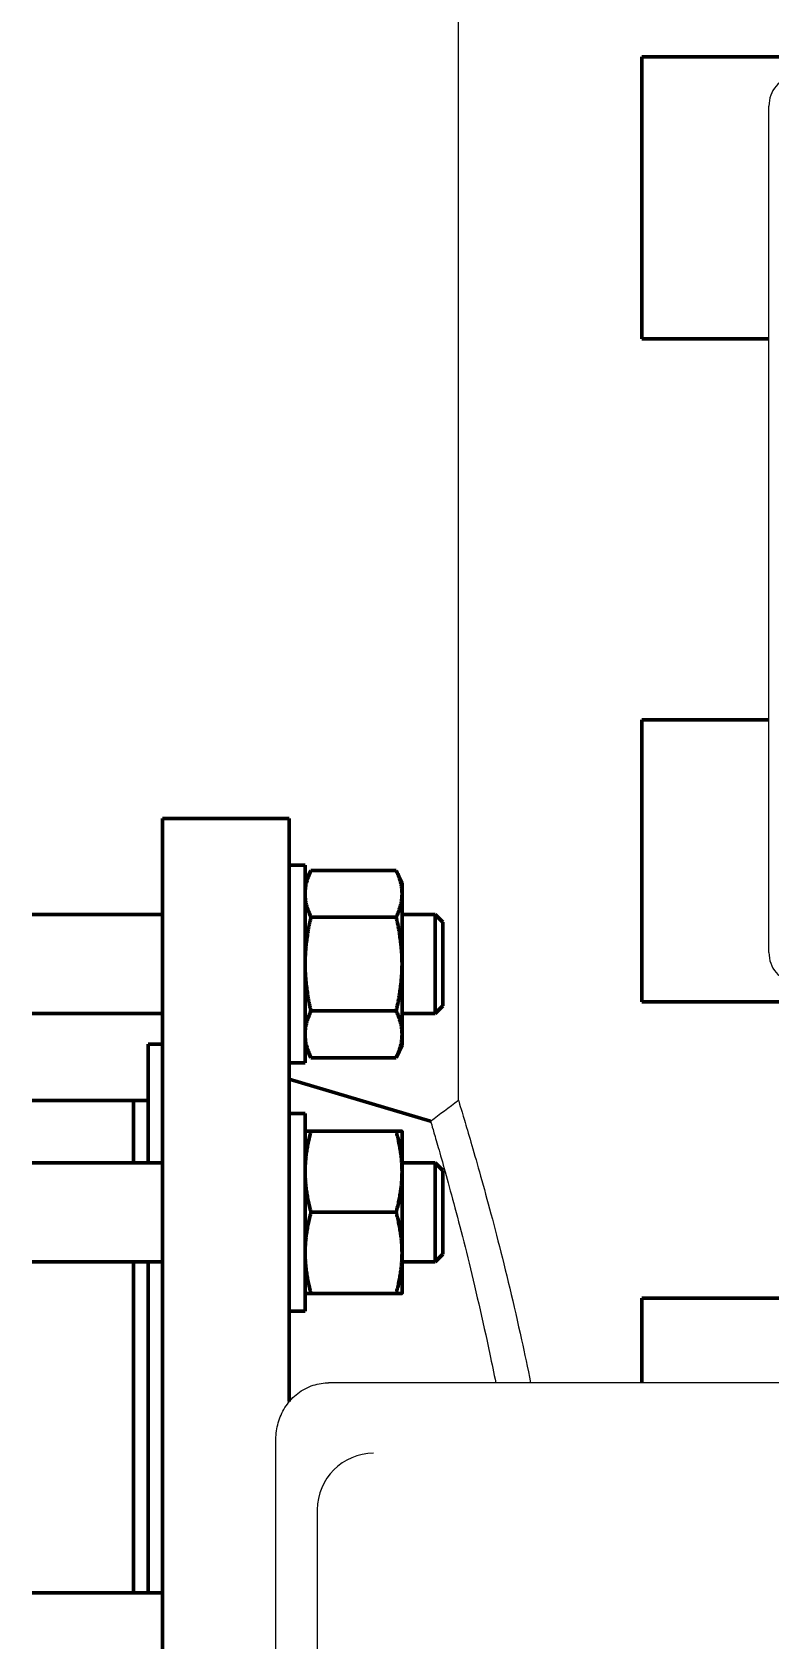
# Model space of a CAD drawing. Header units: inches. Extents: x 17 to 469, y 7 to 301.
# Drawn here: x 335.27 to 341.8, y 94.71 to 108.95 of the extents above; entities that cross this region are included whole.
import ezdxf

# ---------------------------------------------------------------- set-up
doc = ezdxf.new("R2010")
doc.units = ezdxf.units.IN
doc.header["$LTSCALE"] = 14
doc.header["$MEASUREMENT"] = 0
doc.layers.add('Dimension (ANSI)', color=7, linetype='Continuous', lineweight=25)
doc.layers.add('Visible (ANSI)', color=7, linetype='Continuous', lineweight=50)
doc.styles.add('MEMCOR Medium', font='arial.ttf')
doc.dimstyles.new('Default (ANSI)', dxfattribs={"dimscale": 14, "dimtxt": 0.15, "dimasz": 0.098425, "dimexe": 0.125, "dimexo": 0.0625, "dimgap": 0.031496, "dimtad": 0, "dimtih": 1, "dimtoh": 1, "dimdec": 4, "dimrnd": 1e-08, "dimzin": 3, "dimdsep": 46, "dimlunit": 5, "dimtxsty": 'MEMCOR Medium', "dimcen": 0.09, "dimdle": 0.393701, "dimclrd": 256, "dimclre": 256, "dimclrt": 256, "dimadec": 0, "dimazin": 1, "dimtfac": 0.8, "dimtofl": 0, "dimtmove": 0, "dimatfit": 3, "dimfxl": 1, "dimfrac": 1, "dimtolj": 1, "dimtzin": 4, "dimlwd": -1, "dimlwe": -1, "dimarcsym": 0})

# ---------------------------------------------------------------- blocks, each defined once
blk = doc.blocks.new('*D28')
at = {"layer": 'Defpoints', "color": 0, "transparency": 16777216}
for p in [(299.504, 132.744), (359.226, 132.744), (339.567, 40.229)]:
    blk.add_point(p, dxfattribs=at)
at = {"layer": 'Dimension (ANSI)', "transparency": 16777216}
for p, q in [((358.351, 132.744), (297.754, 132.744)), ((299.504, 131.366), (299.504, 93.646)), ((299.504, 41.607), (299.504, 79.328)), ((338.692, 40.229), (297.754, 40.229))]:
    blk.add_line(p, q, dxfattribs=at)
for points in [[(299.275, 131.366), (299.734, 131.366), (299.504, 132.744)], [(299.275, 41.607), (299.734, 41.607), (299.504, 40.229)]]:
    blk.add_solid(points, dxfattribs=at)
at = {"layer": 'Dimension (ANSI)', "transparency": 16777216, "char_height": 2.1, "attachment_point": 5, "style": 'MEMCOR Medium'}
for s, insert in [('\\A1; \\fArial|b0|i0;92{\\H0.8x;\\S1#2;} in', (299.504, 88.633)), ('\\A1;[2349.9 mm]{\\P\\fArial|b0|i0;SHIPPING HEIGHT\\P\\fArial|b0|i0;REF.}', (299.504, 81.474))]:
    blk.add_mtext(s, dxfattribs=dict(at, insert=insert))

msp = doc.modelspace()

# ---------------------------------------------------------------- linework, layer by layer
at = {"layer": 'Visible (ANSI)', "linetype": 'Continuous', "lineweight": 18}
for p, q in [((339.050669, 99.482295), (339.050669, 116.233145)), ((341.803642, 100.791868), (341.803642, 108.291868)), ((350.457004, 96.979368), (337.899636, 96.979368)), ((337.433129, 79.729368), (337.433129, 96.479368)), ((337.799155, 95.854368), (337.799155, 80.354368))]:
    msp.add_line(p, q, dxfattribs=at)
at = {"layer": 'Visible (ANSI)'}
for p, q in [((340.678169, 108.729368), (340.896919, 108.729368)), ((340.678169, 108.729368), (340.678169, 106.229368)), ((342.181542, 108.729368), (340.896919, 108.729368)), ((340.896919, 106.229368), (340.678169, 106.229368)), ((340.896919, 106.229368), (341.803642, 106.229368)), ((340.678169, 102.854368), (340.896919, 102.854368)), ((340.678169, 102.854368), (340.678169, 100.354368)), ((341.803642, 102.854368), (340.896919, 102.854368)), ((336.426131, 101.979368), (336.426131, 82.979368)), ((337.551131, 101.979368), (336.426131, 101.979368)), ((337.551131, 101.979368), (337.551131, 96.81223)), ((337.551131, 101.564738), (337.691756, 101.564738)), ((337.691756, 99.814738), (337.691756, 101.564738)), ((337.691756, 101.408738), (337.743624, 101.519967)), ((337.743624, 101.519967), (338.498889, 101.519967)), ((338.550756, 101.408738), (338.498889, 101.519967)), ((338.550756, 101.31241), (338.550756, 101.408738)), ((338.550756, 100.689738), (338.550756, 101.31241)), ((335.271131, 101.127238), (336.426131, 101.127238)), ((337.743624, 101.104852), (338.498889, 101.104852)), ((338.550756, 101.127238), (338.845353, 101.127238)), ((338.845353, 100.252238), (338.845353, 101.127238)), ((338.911506, 101.061088), (338.845353, 101.127238)), ((338.911506, 101.061088), (338.911506, 100.318388)), ((338.550756, 100.067065), (338.550756, 100.689738)), ((335.271131, 100.252238), (336.426131, 100.252238)), ((337.743624, 100.274623), (338.498889, 100.274623)), ((338.550756, 100.252238), (338.845353, 100.252238)), ((338.911506, 100.318388), (338.845353, 100.252238)), ((340.896919, 100.354368), (340.678169, 100.354368)), ((340.896919, 100.354368), (342.181542, 100.354368)), ((336.301131, 99.979368), (336.301131, 98.927276)), ((336.426131, 99.979368), (336.301131, 99.979368)), ((337.691756, 99.970738), (337.743624, 99.859508)), ((338.550756, 99.970738), (338.498889, 99.859508)), ((338.550756, 99.970738), (338.550756, 100.067065)), ((337.551131, 99.814738), (337.691756, 99.814738)), ((337.743624, 99.859508), (338.498889, 99.859508)), ((338.80396, 99.298075), (337.551131, 99.669368)), ((336.171131, 99.479368), (335.271131, 99.479368)), ((336.171131, 99.479368), (336.171131, 98.927276)), ((336.301131, 99.479368), (336.171131, 99.479368)), ((336.171131, 99.479368), (336.171131, 98.927276)), ((337.551131, 99.364776), (337.691756, 99.364776)), ((337.691756, 97.614776), (337.691756, 99.364776)), ((337.743624, 99.208776), (338.498889, 99.208776)), ((338.550756, 98.849276), (338.550756, 99.208776)), ((335.271131, 98.927276), (336.426131, 98.927276)), ((338.550756, 98.927276), (338.845353, 98.927276)), ((338.550756, 98.130276), (338.550756, 98.849276)), ((338.845353, 98.052276), (338.845353, 98.927276)), ((338.911506, 98.861126), (338.845353, 98.927276)), ((338.911506, 98.861126), (338.911506, 98.118426)), ((337.743624, 98.489776), (338.498889, 98.489776)), ((338.550756, 97.770776), (338.550756, 98.130276)), ((338.911506, 98.118426), (338.845353, 98.052276)), ((335.271131, 98.052276), (336.426131, 98.052276)), ((336.171131, 98.052276), (336.171131, 95.11683)), ((336.171131, 98.052276), (336.171131, 95.11683)), ((336.301131, 98.052276), (336.301131, 95.11683)), ((338.550756, 98.052276), (338.845353, 98.052276)), ((337.743624, 97.770776), (338.498889, 97.770776)), ((340.678169, 97.729368), (340.896919, 97.729368)), ((340.678169, 97.729368), (340.678169, 96.979368)), ((342.640536, 97.729368), (340.896919, 97.729368)), ((337.551131, 97.614776), (337.691756, 97.614776)), ((335.271131, 95.11683), (336.426131, 95.11683))]:
    msp.add_line(p, q, dxfattribs=at)
at = {"layer": 'Visible (ANSI)', "linetype": 'Continuous', "lineweight": 18}
msp.add_arc((338.299155, 95.854368), 0.5, 90, 180, dxfattribs=at)
for centre, major_axis, start_param, end_param in [((342.020148, 108.291868), (0, 0.25), 0, 1.570796327), ((342.020148, 100.791868), (0, -0.25), 4.71238898, 6.283185307)]:
    msp.add_ellipse(centre, major_axis=major_axis, ratio=0.866025404, start_param=start_param, end_param=end_param, dxfattribs=at)
at = {"layer": 'Visible (ANSI)'}
for points in [[(337.743624, 101.519967), (337.691756, 101.408738), (337.691756, 101.31241)], [(338.550756, 101.31241), (338.550756, 101.408738), (338.498889, 101.519967)], [(337.691756, 101.31241), (337.691756, 101.216082), (337.743624, 101.104852)], [(338.498889, 101.104852), (338.550756, 101.216082), (338.550756, 101.31241)], [(337.743624, 101.104852), (337.691756, 100.882393), (337.691756, 100.689738)], [(338.550756, 100.689738), (338.550756, 100.882393), (338.498889, 101.104852)], [(337.691756, 100.689738), (337.691756, 100.497082), (337.743624, 100.274623)], [(338.498889, 100.274623), (338.550756, 100.497082), (338.550756, 100.689738)], [(337.743624, 100.274623), (337.691756, 100.163393), (337.691756, 100.067065)], [(338.550756, 100.067065), (338.550756, 100.163393), (338.498889, 100.274623)], [(337.691756, 100.067065), (337.691756, 99.970738), (337.743624, 99.859508)], [(338.498889, 99.859508), (338.550756, 99.970738), (338.550756, 100.067065)], [(337.691756, 99.208776), (337.691756, 99.208776), (337.743624, 99.208776)], [(337.743624, 99.208776), (337.691756, 99.01612), (337.691756, 98.849276)], [(338.550756, 98.849276), (338.550756, 99.01612), (338.498889, 99.208776)], [(338.498889, 99.208776), (338.550756, 99.208776), (338.550756, 99.208776)], [(337.691756, 98.849276), (337.691756, 98.682431), (337.743624, 98.489776)], [(338.498889, 98.489776), (338.550756, 98.682431), (338.550756, 98.849276)], [(337.743624, 98.489776), (337.691756, 98.29712), (337.691756, 98.130276)], [(338.550756, 98.130276), (338.550756, 98.29712), (338.498889, 98.489776)], [(337.691756, 98.130276), (337.691756, 97.963431), (337.743624, 97.770776)], [(338.498889, 97.770776), (338.550756, 97.963431), (338.550756, 98.130276)], [(337.743624, 97.770776), (337.691756, 97.770776), (337.691756, 97.770776)], [(338.550756, 97.770776), (338.550756, 97.770776), (338.498889, 97.770776)]]:
    msp.add_rational_spline(points, [1, 1.0379548493, 1], degree=2, dxfattribs=at)
at = {"layer": 'Visible (ANSI)', "linetype": 'Continuous', "lineweight": 18}
msp.add_open_spline([(338.80396, 99.298075), (338.88619, 99.35949), (338.968439, 99.420881), (339.050669, 99.482295)], degree=3, dxfattribs=at)
for points, knots in [([(339.050669, 99.482295), (339.050669, 99.482295), (339.064715, 99.436952), (339.121377, 99.248895), (339.163948, 99.106238), (339.270151, 98.732806), (339.333785, 98.501705), (339.469604, 97.972263), (339.541654, 97.673892), (339.637436, 97.237776), (339.664306, 97.111148), (339.691114, 96.979306)], [131.881057425, 131.881057425, 131.881057425, 131.881057425, 135.19690146, 135.19690146, 138.512745496, 138.512745496, 141.828589531, 141.828589531, 145.144433567, 145.144433567, 146.415977473, 146.415977473, 146.415977473, 146.415977473]), ([(338.80396, 99.298075), (338.80396, 99.298075), (338.817123, 99.254068), (338.87026, 99.071405), (338.910192, 98.932802), (339.009837, 98.569801), (339.069551, 98.345087), (339.197015, 97.830073), (339.264639, 97.539744), (339.346958, 97.15103), (339.364442, 97.066446), (339.381951, 96.979325)], [128.451251415, 128.451251415, 128.451251415, 128.451251415, 131.680144085, 131.680144085, 134.909036756, 134.909036756, 138.137929426, 138.137929426, 141.366822097, 141.366822097, 142.228365583, 142.228365583, 142.228365583, 142.228365583]), ([(337.433129, 96.479368), (337.433129, 96.528221), (337.439774, 96.577082), (337.46637, 96.671597), (337.486337, 96.717269), (337.539422, 96.801637), (337.572588, 96.840338), (337.650682, 96.905854), (337.695628, 96.932646), (337.790197, 96.968249), (337.839302, 96.977998), (337.892355, 96.979323), (337.895996, 96.979368), (337.899636, 96.979368)], [3.141592654, 3.141592654, 3.141592654, 3.141592654, 3.455751919, 3.455751919, 3.769911184, 3.769911184, 4.08407045, 4.08407045, 4.397217642, 4.397217642, 4.69077188, 4.69077188, 4.71238898, 4.71238898, 4.71238898, 4.71238898])]:
    msp.add_open_spline(points, degree=3, knots=knots, dxfattribs=at)

# ---------------------------------------------------------------- dimensions: what is measured, and where the dimension line sits
at = {"layer": 'Dimension (ANSI)'}
dim = msp.add_linear_dim(base=(299.504219, 132.744368), p1=(339.566564, 40.229368), p2=(359.226131, 132.744368), angle=90, text=' \\fArial|b0|i0;<> in\\X[2349.9 mm]{\\P\\fArial|b0|i0;SHIPPING HEIGHT\\P\\fArial|b0|i0;REF.}', dimstyle='Default (ANSI)', override={"dimgap": 0.031496, "dimdec": 4, "dimpost": '', "dimtol": 0, "dimlim": 0, "dimtp": 0, "dimtm": 0, "dimtdec": 2, "dimatfit": 1}, dxfattribs=at)
dim.commit()
dim.dimension.update_dxf_attribs({"geometry": '*D28', "text_midpoint": (299.504219, 86.486868), "dimtype": 160})

doc.saveas('drawing.dxf')
